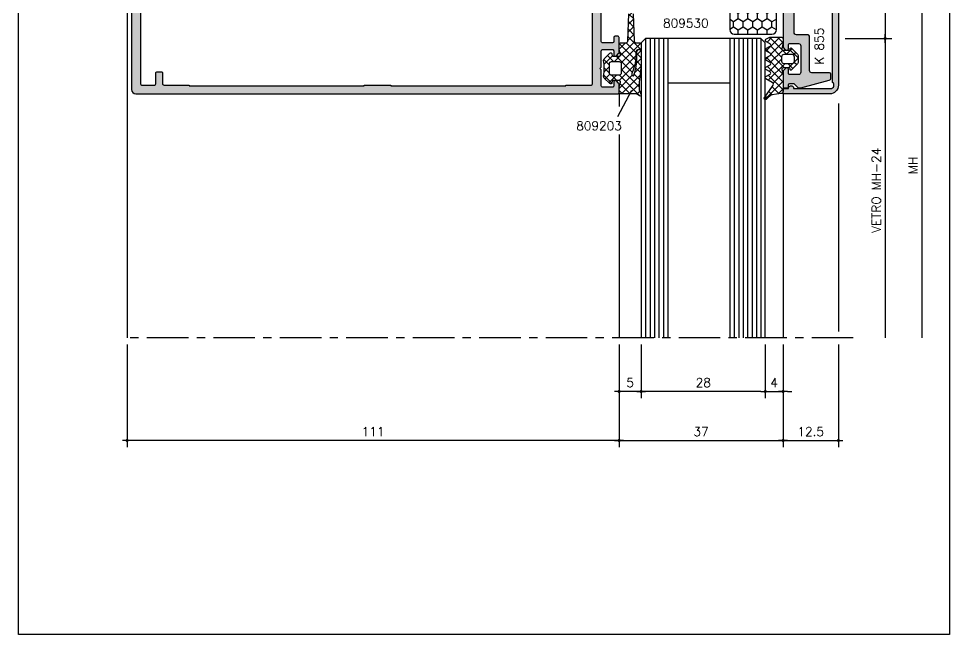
# Model space of a CAD drawing. Extents: x 0 to 4131, y -1600 to 527.
# Drawn here: x 230 to 440, y -1280 to -1141.2 of the extents above; entities that cross this region are included whole.
import ezdxf

# ---------------------------------------------------------------- set-up
doc = ezdxf.new("R2010")
doc.units = 0
doc.header["$LTSCALE"] = 7.5
doc.header["$MEASUREMENT"] = 0
doc.linetypes.add('CENTER', pattern=[2, 1.25, -0.25, 0.25, -0.25])
doc.layers.get('0').update_dxf_attribs({"linetype": 'CONTINUOUS'})
doc.layers.get('DEFPOINTS').update_dxf_attribs({"linetype": 'CONTINUOUS'})
for name, color, linetype in [('ASSI', 1, 'CENTER'), ('FILL', 8, 'CONTINUOUS'), ('FINE', 7, 'CONTINUOUS'), ('GOMMA', 3, 'CONTINUOUS'), ('GROSSA', 4, 'CONTINUOUS'), ('MARCHIO', 7, 'CONTINUOUS'), ('QUOTE', 254, 'CONTINUOUS'), ('TRATTEGGI', 140, 'CONTINUOUS'), ('VETRO', 6, 'CONTINUOUS')]:
    doc.layers.add(name, color=color, linetype=linetype)
doc.styles.get("Standard").update_dxf_attribs({"font": 'romans.shx'})
doc.dimstyles.new('FRECCIA_1-1', dxfattribs={"dimtxt": 2, "dimasz": 2.5, "dimexe": 1.5, "dimexo": 1.5, "dimgap": 1, "dimtad": 3, "dimdsep": 46, "dimtxsty": 'Standard', "dimcen": 0, "dimclrt": 2, "dimaunit": 1, "dimadec": 0, "dimazin": 0, "dimtfac": 0.7, "dimtmove": 0, "dimatfit": 3, "dimfxl": 1, "dimtolj": 2, "dimarcsym": 0})
doc.dimstyles.new('SCALA_1-1$0', dxfattribs={"dimtxt": 2, "dimasz": 1, "dimexe": 1.5, "dimexo": 1.5, "dimgap": 1, "dimtad": 3, "dimdsep": 46, "dimtxsty": 'Standard', "dimblk1": 'PUNTO', "dimblk2": 'PUNTO', "dimsah": 1, "dimcen": 0.09, "dimclrt": 2, "dimadec": 0, "dimazin": 0, "dimtfac": 0.7, "dimtmove": 0, "dimatfit": 3, "dimldrblk": 'PUNTO', "dimfxl": 1, "dimtolj": 2, "dimarcsym": 0})
pattern_1 = [(135, (229.9999996891377, -1280.000001474784), (-0.8838834764831844, -0.8838834764831843), []), (225, (229.9999996891377, -1280.000001474784), (0.8838834764831843, -0.8838834764831844), [])]

# ---------------------------------------------------------------- blocks, each defined once
blk = doc.blocks.new('PUNTO')
blk.add_line((-1, 0), (1, 0))
at = {"const_width": 0.35}
blk.add_lwpolyline([(-0.1750000000000114, 0, 1), (0.1750000000000114, 0, 1)], format="xyb", close=True, dxfattribs=at)
blk = doc.blocks.new('*D458')
at = {"layer": 'DEFPOINTS', "color": 0, "transparency": 16777216}
for p in [(254.4689999570254, -1213.137938959446), (365.4711243155194, -1213.137938959446), (254.4689999570254, -1236.290264655261)]:
    blk.add_point(p, dxfattribs=at)
at = {"layer": 'QUOTE', "color": 0, "lineweight": -2, "transparency": 16777216}
for p, q in [((254.4689999570254, -1214.637938959446), (254.4689999570254, -1237.790264655261)), ((365.4711243155194, -1214.637938959446), (365.4711243155194, -1237.790264655261)), ((364.4711243155194, -1236.290264655261), (255.4689999570254, -1236.290264655261))]:
    blk.add_line(p, q, dxfattribs=at)
at = {"layer": 'QUOTE', "color": 0, "lineweight": -2, "transparency": 16777216, "rotation": 180}
blk.add_blockref('PUNTO', (254.4689999570254, -1236.290264655261), dxfattribs=at)
at = {"layer": 'QUOTE', "color": 0, "lineweight": -2, "transparency": 16777216}
blk.add_blockref('PUNTO', (365.4711243155194, -1236.290264655261), dxfattribs=at)
at = {"layer": 'QUOTE', "color": 2, "transparency": 16777216, "insert": (309.9700621362724, -1234.290264655261), "char_height": 2, "attachment_point": 5}
blk.add_mtext('\\A2;111', dxfattribs=at)
blk = doc.blocks.new('k0855')
at = {"layer": 'GROSSA'}
blk.add_lwpolyline([(11.64999999999986, 0.8000000000004093, -0.4142135623730784), (11.14999999999986, 0.3000000000004093), (0.2999999999997272, 0.3000000000000682), (0, 0), (-0.3000000000001819, 0.3000000000000682), (-11.15000000000009, 0.2999999999997272, -0.4142135623731075), (-11.65000000000009, 0.7999999999997272), (-11.65000000000009, 3.300000000000637, 0.414213562373095), (-12.15000000000009, 3.800000000000637), (-19.75, 3.800000000000523, -0.414213562373095), (-20.25, 4.300000000000523), (-20.25, 8.300000000000523, 0.4142135623730795), (-20.55000000000018, 8.600000000000477), (-21.59774739507475, 8.600000000000477, 0.3394542588633896), (-21.88752514296152, 8.377645713531251), (-23.65000000000009, 1.800000000000523), (-23.65000000000009, 1.24487273393197), (-22.65000000000009, 0.2448727339319703), (-22.65000000000009, -0.6999999999995907, -0.4142135623731159), (-22.95000000000027, -0.9999999999995453), (-23.5, -0.9999999999995453, 0.414213562373109), (-23.65000000000009, -1.149999999999523), (-23.65000000000009, -2.049999999999272, 0.4142135623730534), (-23.5, -2.19999999999925), (-19.97426406871182, -2.199999999999363, 0.1989123673796788), (-19.76213203435577, -2.112132034355341), (-19.237867965644, -1.587867965643682, 0.1989123673796275), (-19.15000000000009, -1.37573593128775), (-19.15000000000009, -1.299999999999613, 0.4142135623731283), (-19.45000000000027, -0.9999999999995453), (-20.35000000000014, -0.9999999999995453, -0.414213562373095), (-20.65000000000009, -0.699999999999477), (-20.65000000000009, 1.300000000000637, -0.414213562373095), (-20.15000000000009, 1.800000000000637), (-14.15000000000009, 1.800000000000637, -0.414213562373095), (-13.65000000000009, 1.300000000000637), (-13.65000000000009, -0.699999999999477, -0.414213562373095), (-13.95000000000005, -0.9999999999995453), (-14.85000000000014, -0.9999999999995453, 0.414213562373095), (-15.15000000000009, -1.2999999999995), (-15.15000000000009, -1.475735931287431, 0.1989123673796724), (-15.06213203435618, -1.687867965643477), (-14.63786796564318, -2.112132034356478, 0.1989123673796574), (-14.42573593128691, -2.200000000000387), (14.42573593128782, -2.199999999999363, 0.1989123673796421), (14.63786796564386, -2.112132034355341), (15.06213203435573, -1.687867965643477, 0.1989123673796492), (15.14999999999964, -1.475735931287431), (15.14999999999964, -1.2999999999995, 0.4142135623731088), (14.84999999999991, -0.9999999999995453), (13.94999999999982, -0.9999999999995453, -0.414213562373095), (13.64999999999986, -0.699999999999477), (13.64999999999986, 1.300000000000637, -0.414213562373095), (14.14999999999986, 1.800000000000637), (20.13763493782221, 1.800000000000637, -0.414213562373095), (20.63763493782221, 1.300000000000637), (20.63763493782221, -0.699999999999477, -0.414213562373095), (20.33763493782226, -0.9999999999995453), (19.43763493782217, -0.9999999999995453, 0.4142135623731283), (19.13763493782221, -1.299999999999613), (19.13763493782221, -1.37573593128775, 0.198912367379612), (19.22550290346635, -1.587867965643682), (19.74976697217789, -2.112132034355341, 0.1989123673796789), (19.96189900653394, -2.199999999999363), (23.48763493782212, -2.19999999999925, 0.4142135623730674), (23.63763493782221, -2.049999999999272), (23.63763493782221, -1.149999999999523, 0.4142135623731507), (23.48763493782235, -0.9999999999995453), (22.93763493782217, -0.9999999999995453, -0.414213562373095), (22.63763493782221, -0.6999999999995907), (22.63763493782221, 0.2448727339319703), (23.63763493782221, 1.24487273393197), (23.63763493782221, 1.800000000000523), (21.91487984844571, 8.229409522551805, 0.3394542588633856), (21.43191693530116, 8.600000000000477), (20.53763493782208, 8.600000000000477, 0.4142135623730811), (20.23763493782235, 8.300000000000523), (20.23763493782212, 4.300000000000523, -0.414213562373095), (19.73763493782212, 3.800000000000523), (12.14999999999986, 3.800000000000637, 0.414213562373095), (11.64999999999986, 3.300000000000637)], format="xyb", close=True, dxfattribs=at)
blk = doc.blocks.new('*D459')
at = {"layer": 'DEFPOINTS', "color": 0, "transparency": 16777216}
for p in [(398.4711243155194, -1213.137414403749), (402.4689033581687, -1213.137938959446), (402.4689033581687, -1225.23776263964)]:
    blk.add_point(p, dxfattribs=at)
at = {"layer": 'QUOTE', "color": 0, "lineweight": -2, "transparency": 16777216}
for p, q in [((398.4711243155194, -1214.637414403749), (398.4711243155194, -1226.73776263964)), ((402.4689033581687, -1214.637938959446), (402.4689033581687, -1226.73776263964)), ((397.4711243155194, -1225.23776263964), (396.4711243155194, -1225.23776263964)), ((398.4711243155194, -1225.23776263964), (402.4689033581687, -1225.23776263964)), ((403.4689033581687, -1225.23776263964), (404.4689033581687, -1225.23776263964))]:
    blk.add_line(p, q, dxfattribs=at)
blk.add_blockref('PUNTO', (398.4711243155194, -1225.23776263964), dxfattribs=at)
at = {"layer": 'QUOTE', "color": 0, "lineweight": -2, "transparency": 16777216, "rotation": 180}
blk.add_blockref('PUNTO', (402.4689033581687, -1225.23776263964), dxfattribs=at)
at = {"layer": 'QUOTE', "color": 2, "transparency": 16777216, "insert": (400.470013836844, -1223.23776263964), "char_height": 2, "attachment_point": 5}
blk.add_mtext('\\A2;4', dxfattribs=at)
blk = doc.blocks.new('*D460')
at = {"layer": 'DEFPOINTS', "color": 0, "transparency": 16777216}
for p in [(402.4689112432513, -1213.137938959446), (414.9660103546141, -1213.137938959446), (414.9660103546141, -1236.290264655261)]:
    blk.add_point(p, dxfattribs=at)
at = {"layer": 'QUOTE', "color": 0, "lineweight": -2, "transparency": 16777216}
for p, q in [((402.4689112432513, -1214.637938959446), (402.4689112432513, -1237.790264655261)), ((414.9660103546141, -1214.637938959446), (414.9660103546141, -1237.790264655261)), ((403.4689112432513, -1236.290264655261), (413.9660103546141, -1236.290264655261))]:
    blk.add_line(p, q, dxfattribs=at)
at = {"layer": 'QUOTE', "color": 0, "lineweight": -2, "transparency": 16777216, "rotation": 180}
blk.add_blockref('PUNTO', (402.4689112432513, -1236.290264655261), dxfattribs=at)
at = {"layer": 'QUOTE', "color": 0, "lineweight": -2, "transparency": 16777216}
blk.add_blockref('PUNTO', (414.9660103546141, -1236.290264655261), dxfattribs=at)
at = {"layer": 'QUOTE', "color": 2, "transparency": 16777216, "insert": (408.7174607989327, -1234.290264655261), "char_height": 2, "attachment_point": 5}
blk.add_mtext('\\A2;12.5', dxfattribs=at)
blk = doc.blocks.new('*D461')
at = {"layer": 'DEFPOINTS', "color": 0, "transparency": 16777216}
for p in [(370.4711243155194, -1213.137414403749), (398.4711243155194, -1213.137414403749), (370.4711243155194, -1225.23776263964)]:
    blk.add_point(p, dxfattribs=at)
at = {"layer": 'QUOTE', "color": 0, "lineweight": -2, "transparency": 16777216}
for p, q in [((370.4711243155194, -1214.637414403749), (370.4711243155194, -1226.73776263964)), ((398.4711243155194, -1214.637414403749), (398.4711243155194, -1226.73776263964)), ((397.4711243155194, -1225.23776263964), (371.4711243155194, -1225.23776263964))]:
    blk.add_line(p, q, dxfattribs=at)
at = {"layer": 'QUOTE', "color": 0, "lineweight": -2, "transparency": 16777216, "rotation": 180}
blk.add_blockref('PUNTO', (370.4711243155194, -1225.23776263964), dxfattribs=at)
at = {"layer": 'QUOTE', "color": 0, "lineweight": -2, "transparency": 16777216}
blk.add_blockref('PUNTO', (398.4711243155194, -1225.23776263964), dxfattribs=at)
at = {"layer": 'QUOTE', "color": 2, "transparency": 16777216, "insert": (384.4711243155194, -1223.23776263964), "char_height": 2, "attachment_point": 5}
blk.add_mtext('\\A2;28', dxfattribs=at)
blk = doc.blocks.new('*D463')
at = {"layer": 'DEFPOINTS', "color": 0, "transparency": 16777216}
for p in [(425.4976481465986, -1132.941373091089), (418.307292957707, -1213.137938959447), (433.7749583483092, -1213.137938959447)]:
    blk.add_point(p, dxfattribs=at)
at = {"layer": 'QUOTE', "color": 0, "lineweight": -2, "transparency": 16777216}
for p, q in [((426.9976481465986, -1132.941373091089), (435.2749583483091, -1132.941373091089)), ((433.7749583483091, -1135.441373091089), (433.7749583483092, -1213.137938959447))]:
    blk.add_line(p, q, dxfattribs=at)
at = {"layer": 'QUOTE', "color": 0, "transparency": 16777216}
blk.add_solid([(433.3582916816424, -1135.441373091089), (434.1916250149758, -1135.441373091089), (433.7749583483091, -1132.941373091089)], dxfattribs=at)
at = {"layer": 'QUOTE', "color": 2, "transparency": 16777216, "insert": (431.7749583483087, -1174.289656025268), "char_height": 2, "attachment_point": 5, "rotation": 90}
blk.add_mtext('\\A2;MH', dxfattribs=at)
blk = doc.blocks.new('_None')
blk = doc.blocks.new('*D465')
at = {"layer": 'DEFPOINTS', "color": 0, "transparency": 16777216}
for p in [(419.203951033391, -1145.63741440375), (418.307292957707, -1213.137938959447), (425.4976481465987, -1213.137938959447)]:
    blk.add_point(p, dxfattribs=at)
at = {"layer": 'QUOTE', "color": 0, "lineweight": -2, "transparency": 16777216}
for p, q in [((420.703951033391, -1145.63741440375), (426.9976481465987, -1145.63741440375)), ((425.4976481465987, -1146.63741440375), (425.4976481465987, -1213.137938959447))]:
    blk.add_line(p, q, dxfattribs=at)
at = {"layer": 'QUOTE', "color": 0, "lineweight": -2, "transparency": 16777216, "rotation": 90}
blk.add_blockref('PUNTO', (425.4976481465987, -1145.63741440375), dxfattribs=at)
at = {"layer": 'QUOTE', "color": 2, "transparency": 16777216, "insert": (423.4976481465983, -1179.887676681598), "char_height": 2, "attachment_point": 5, "rotation": 90}
blk.add_mtext('\\A2;VETRO MH-24', dxfattribs=at)
blk = doc.blocks.new('*D466')
at = {"layer": 'DEFPOINTS', "color": 0, "transparency": 16777216}
for p in [(414.9660103546144, -1121.63741440375), (414.9660103546144, -1145.637414403749), (425.4976481465987, -1145.637414403749)]:
    blk.add_point(p, dxfattribs=at)
at = {"layer": 'QUOTE', "color": 0, "lineweight": -2, "transparency": 16777216}
for p, q in [((416.4660103546144, -1121.63741440375), (426.9976481465987, -1121.63741440375)), ((425.4976481465987, -1122.63741440375), (425.4976481465987, -1144.637414403749)), ((416.4660103546144, -1145.637414403749), (426.9976481465987, -1145.637414403749))]:
    blk.add_line(p, q, dxfattribs=at)
for p, rotation in [((425.4976481465987, -1121.63741440375), 90), ((425.4976481465987, -1145.637414403749), 270)]:
    blk.add_blockref('PUNTO', p, dxfattribs=dict(at, rotation=rotation))
at = {"layer": 'QUOTE', "color": 2, "transparency": 16777216, "insert": (423.4976481465984, -1133.637414403749), "char_height": 2, "attachment_point": 5, "rotation": 90}
blk.add_mtext('\\A2;24', dxfattribs=at)
blk = doc.blocks.new('*D467')
at = {"layer": 'DEFPOINTS', "color": 0, "transparency": 16777216}
for p in [(365.4711243155194, -1213.137938959446), (370.4711243155194, -1213.137938959446), (365.4711243155194, -1225.23776263964)]:
    blk.add_point(p, dxfattribs=at)
at = {"layer": 'QUOTE', "color": 0, "lineweight": -2, "transparency": 16777216}
for p, q in [((365.4711243155194, -1214.637938959446), (365.4711243155194, -1226.73776263964)), ((370.4711243155194, -1214.637938959446), (370.4711243155194, -1226.73776263964)), ((369.4711243155194, -1225.23776263964), (366.4711243155194, -1225.23776263964))]:
    blk.add_line(p, q, dxfattribs=at)
at = {"layer": 'QUOTE', "color": 0, "lineweight": -2, "transparency": 16777216, "rotation": 180}
blk.add_blockref('PUNTO', (365.4711243155194, -1225.23776263964), dxfattribs=at)
at = {"layer": 'QUOTE', "color": 0, "lineweight": -2, "transparency": 16777216}
blk.add_blockref('PUNTO', (370.4711243155194, -1225.23776263964), dxfattribs=at)
at = {"layer": 'QUOTE', "color": 2, "transparency": 16777216, "insert": (367.9711243155194, -1223.23776263964), "char_height": 2, "attachment_point": 5}
blk.add_mtext('\\A2;5', dxfattribs=at)
blk = doc.blocks.new('*D468')
at = {"layer": 'DEFPOINTS', "color": 0, "transparency": 16777216}
for p in [(365.4711243155194, -1213.137938959446), (402.4689033581687, -1214.637938959446), (402.4689033581687, -1236.290264655261)]:
    blk.add_point(p, dxfattribs=at)
at = {"layer": 'QUOTE', "color": 0, "lineweight": -2, "transparency": 16777216}
for p, q in [((365.4711243155194, -1214.637938959446), (365.4711243155194, -1237.790264655261)), ((402.4689033581687, -1216.137938959446), (402.4689033581687, -1237.790264655261)), ((366.4711243155194, -1236.290264655261), (401.4689033581687, -1236.290264655261))]:
    blk.add_line(p, q, dxfattribs=at)
at = {"layer": 'QUOTE', "color": 0, "lineweight": -2, "transparency": 16777216, "rotation": 180}
blk.add_blockref('PUNTO', (365.4711243155194, -1236.290264655261), dxfattribs=at)
at = {"layer": 'QUOTE', "color": 0, "lineweight": -2, "transparency": 16777216}
blk.add_blockref('PUNTO', (402.4689033581687, -1236.290264655261), dxfattribs=at)
at = {"layer": 'QUOTE', "color": 2, "transparency": 16777216, "insert": (383.9700138368441, -1234.290264655261), "char_height": 2, "attachment_point": 5}
blk.add_mtext('\\A2;37', dxfattribs=at)

msp = doc.modelspace()

# ---------------------------------------------------------------- hatches: boundary and pattern name
at = {"layer": 'FILL'}
h = msp.add_hatch(color=253, dxfattribs=at)
h.paths.add_polyline_path([(361.7711243155194, -1109.637414403749), (363.9711243155195, -1109.637414403749, -0.4142135623730952), (364.2711243155195, -1109.937414403749), (364.2711243155195, -1110.837414403749, 0.4517883523668842), (364.6089922811635, -1111.135014835835, 0.2320247787636968), (364.8589922811636, -1111.049546438105), (365.3832563498755, -1110.525282369393, 0.1989123673797145), (365.4711243155195, -1110.313150335037), (365.4711243155195, -1108.437414403749, 0.4142135623730812), (365.1711243155195, -1108.137414403749), (256.4711243155195, -1108.137414403749, 0.4142135623730951), (255.4711243155195, -1109.137414403749), (255.4711243155193, -1157.137414403749, 0.4142135623730951), (256.4711243155193, -1158.137414403749), (365.1711243155195, -1158.137414403749, 0.4142135623731505), (365.4711243155195, -1157.837414403749), (365.4711243155194, -1155.961678472461, 0.1989123673797021), (365.3832563498754, -1155.749546438105), (364.8589922811636, -1155.225282369393, 0.2320247787637147), (364.6089922811636, -1155.139813971662, 0.4517883523669615), (364.2711243155195, -1155.437414403749), (364.2711243155195, -1156.337414403749, -0.4142135623731229), (363.9711243155196, -1156.637414403749), (361.7711243155195, -1156.637414403749, -0.4142135623731782), (361.4711243155194, -1156.337414403749), (361.4711243155194, -1152.685840009987), (361.1711243155195, -1152.387414403749), (361.4711243155194, -1152.08898879751), (361.4711243155194, -1148.437414403749, -0.4142135623731364), (361.7711243155195, -1148.137414403749), (363.9711243155195, -1148.137414403749, -0.4142135623731784), (364.2711243155196, -1148.437414403749), (364.2711243155196, -1149.337414403749, 0.4517883523667062), (364.6089922811634, -1149.635014835835, 0.2320247787637037), (364.8589922811635, -1149.549546438105), (365.3832563498754, -1149.025282369393, 0.198912367379619), (365.4711243155194, -1148.813150335037), (365.4711243155194, -1145.437414403749, 0.41421356237322), (365.1711243155194, -1145.137414403749), (364.5711243155197, -1145.137414403749, 0.4142135623730949), (364.2711243155197, -1145.437414403749), (364.2711243155197, -1146.337414403749, -0.4142135623730812), (363.9711243155196, -1146.637414403749), (361.7711243155194, -1146.637414403749, -0.4142135623731505), (361.4711243155194, -1146.337414403749), (361.4711243155193, -1138.937414403749, -0.4142135623730419), (361.7711243155193, -1138.637414403749), (363.9711243155195, -1138.637414403749, 0.4142135623730673), (364.2711243155196, -1138.337414403749, -0.4142135623730951), (364.5711243155196, -1138.037414403749), (367.3677486425455, -1138.037414403749, -0.4142135623730951), (367.6677486425456, -1138.337414403749, 0.4142135623731367), (367.9677486425456, -1138.637414403749), (370.7677486425456, -1138.637414403749, 0.4142135623731227), (371.0677486425456, -1138.337414403749, -0.4142135623730951), (371.3677486425455, -1138.037414403749), (374.1677486425455, -1138.037414403749, -0.4142135623730951), (374.4677486425455, -1138.337414403749, 0.4142135623730949), (374.7677486425455, -1138.637414403749), (379.1711243155195, -1138.637414403749, 0.414213562372984), (379.4711243155194, -1138.337414403749), (379.4711243155194, -1137.161678472461, 0.1989123673795689), (379.3832563498755, -1136.949546438105), (378.8589922811635, -1136.425282369393, 0.2320247787636095), (378.6089922811636, -1136.339813971662, 0.4517883523670538), (378.2711243155195, -1136.637414403749), (378.2711243155195, -1137.137414403749, -0.4142135623730119), (377.9711243155195, -1137.437414403749), (376.9722350154126, -1137.437414403749, -0.2679491924310441), (376.7124273942773, -1137.287414403749), (375.557726855898, -1135.287414403749, 0.2679491924309973), (375.2979192347627, -1135.137414403749), (363.4711243155195, -1135.137414403749, -1), (363.4711243155195, -1131.137414403749), (375.2979192347626, -1131.137414403749, 0.2679491924310169), (375.5577268558979, -1130.987414403749), (376.7124273942774, -1128.987414403749, -0.2679491924309973), (376.9722350154126, -1128.837414403749), (377.9711243155194, -1128.837414403749, -0.4142135623731506), (378.2711243155195, -1129.137414403749), (378.2711243155195, -1129.637414403749, 0.4517883523669043), (378.6089922811636, -1129.935014835835, 0.2320247787638649), (378.8589922811636, -1129.849546438105), (379.3832563498754, -1129.325282369393, 0.1989123673796784), (379.4711243155194, -1129.113150335037), (379.4711243155195, -1127.937414403749, 0.4142135623730258), (379.1711243155196, -1127.637414403749), (374.7677486425455, -1127.637414403749, 0.4142135623731227), (374.4677486425455, -1127.937414403749, -0.4142135623730256), (374.1677486425455, -1128.237414403749), (371.3677486425455, -1128.237414403749, -0.4142135623730951), (371.0677486425456, -1127.937414403749, 0.4142135623731781), (370.7677486425455, -1127.637414403749), (367.9677486425455, -1127.637414403749, 0.4142135623730951), (367.6677486425455, -1127.937414403749, -0.4142135623730812), (367.3677486425455, -1128.237414403749), (364.5711243155196, -1128.237414403749, -0.4142135623730947), (364.2711243155196, -1127.937414403749, 0.4142135623730533), (363.9711243155197, -1127.637414403749), (361.7711243155195, -1127.637414403749, -0.414213562373164), (361.4711243155194, -1127.337414403749), (361.4711243155194, -1119.937414403749, -0.4142135623731505), (361.7711243155195, -1119.637414403748), (363.9711243155195, -1119.637414403749, -0.4142135623730673), (364.2711243155194, -1119.937414403748), (364.2711243155195, -1120.837414403749, 0.4142135623730397), (364.5711243155194, -1121.137414403749), (365.1711243155195, -1121.137414403749, 0.4142135623730951), (365.4711243155195, -1120.837414403749), (365.4711243155195, -1117.461678472461, 0.198912367379655), (365.3832563498755, -1117.249546438105), (364.8589922811636, -1116.725282369393, 0.2320247787636621), (364.6089922811637, -1116.639813971663, 0.4517883523669932), (364.2711243155196, -1116.937414403749), (364.2711243155196, -1117.837414403749, -0.414213562373095), (363.9711243155195, -1118.137414403749), (361.7711243155195, -1118.137414403749, -0.4142135623731226), (361.4711243155194, -1117.837414403749), (361.4711243155194, -1114.185840009987), (361.1711243155195, -1113.887414403749), (361.4711243155194, -1113.58898879751), (361.4711243155194, -1109.937414403749, -0.4142135623730673)])
h.paths.add_polyline_path([(359.4711243155194, -1110.437414403749), (359.4711243155193, -1155.837414403749, -0.414213562373095), (359.1711243155194, -1156.137414403749), (353.4711243155194, -1156.137414403749), (353.4711243155193, -1156.337414403749), (313.9711243155193, -1156.337414403749), (313.9711243155194, -1156.137414403749), (307.9711243155193, -1156.137414403749), (307.9711243155194, -1156.337414403749), (268.4711243155194, -1156.337414403749), (268.4711243155193, -1156.137414403749), (262.7711243155194, -1156.137414403749, -0.4142135623730951), (262.4711243155193, -1155.837414403749), (262.4711243155193, -1153.437414403749, 0.4142135623731504), (262.1711243155193, -1153.137414403749), (261.2711243155193, -1153.137414403749, 0.4142135623731504), (260.9711243155192, -1153.437414403749), (260.9711243155192, -1155.837414403749, -0.4142135623730396), (260.6711243155193, -1156.137414403749), (257.7711243155193, -1156.137414403749, -0.4142135623730813), (257.4711243155193, -1155.837414403749), (257.4711243155194, -1110.437414403749, -0.4142135623731364), (257.7711243155194, -1110.137414403749), (260.6711243155194, -1110.137414403749, -0.414213562373081), (260.9711243155194, -1110.437414403749), (260.9711243155194, -1112.837414403749, 0.4142135623731505), (261.2711243155194, -1113.137414403749), (262.1711243155194, -1113.137414403749, 0.4142135623731505), (262.4711243155193, -1112.837414403749), (262.4711243155193, -1110.437414403749, -0.4142135623730951), (262.7711243155194, -1110.137414403749), (268.4711243155193, -1110.137414403749), (268.4711243155194, -1109.937414403749), (307.9711243155194, -1109.937414403749), (307.9711243155193, -1110.137414403749), (313.9711243155193, -1110.137414403749), (313.9711243155194, -1109.937414403749), (353.4711243155193, -1109.937414403749), (353.4711243155194, -1110.137414403749), (359.1711243155194, -1110.137414403749, -0.4142135623730951)], flags=16)
h = msp.add_hatch(color=253, dxfattribs=at)
edge = h.paths.add_edge_path()
edge.add_line((404.8473285342931, -1156.949009782525), (413.2160103546141, -1156.937321918288))
edge.add_arc((413.2160103546113, -1156.18732191829), 0.74999999999838, 270.0000000002171, 413.1301023539071)
edge.add_line((413.6660103546129, -1155.587321918293), (413.6660103546182, -1110.687321918288))
edge.add_arc((413.2160103546141, -1110.087321918291), 0.7499999999997499, 306.8698976462427, 450)
edge.add_line((413.2160103546141, -1109.337321918291), (404.8473223151825, -1109.332206146133))
edge.add_arc((404.2677295068503, -1109.395831787718), 0.583074648512037, -182.0693384539992, 6.264642903004585, ccw=False)
edge.add_line((403.6850351044187, -1109.37477759307), (402.4689033581683, -1109.330835735389))
edge.add_line((402.4689033581683, -1109.330835735389), (402.4689033581683, -1108.131628305899))
edge.add_line((402.4689033581683, -1108.131628305899), (412.9655486513012, -1108.129087403533))
edge.add_arc((412.9660103546142, -1110.129087350241), 1.999999999999935, -7.958078640513122e-13, 90.01322682572749, ccw=False)
edge.add_line((414.9660103546141, -1110.129087350241), (414.9660103546141, -1156.145741457256))
edge.add_arc((412.9660103546141, -1156.145741457256), 2.000000000000057, -89.9708159141536, 7.958078640513122e-13, ccw=False)
edge.add_line((412.9670290713444, -1158.14574119781), (402.4689112432513, -1158.151348275438))
edge.add_line((402.4689112432513, -1158.151348275438), (402.4689112432513, -1156.952140722337))
edge.add_line((402.4689112432513, -1156.952140722337), (403.6850101301344, -1156.907298683841))
edge.add_arc((404.2676887884087, -1156.885813178751), 0.583074648512006, -6.222231991426725, 182.1117493655718, ccw=False)
h = msp.add_hatch(color=253, dxfattribs=at)
edge = h.paths.add_edge_path()
edge.add_arc((405.4689033581685, -1144.287414403748), 0.5000000000000284, 180.0000000000032, 270, ccw=False)
edge.add_line((404.9689033581685, -1144.287414403748), (404.9689033581682, -1133.437414403748))
edge.add_line((404.9689033581682, -1133.437414403748), (404.6689033581681, -1133.137414403748))
edge.add_line((404.6689033581681, -1133.137414403748), (404.9689033581682, -1132.837414403748))
edge.add_line((404.9689033581682, -1132.837414403748), (404.9689033581678, -1121.987414403748))
edge.add_arc((405.4689033581678, -1121.987414403748), 0.5, 90, 180.0000000000032, ccw=False)
edge.add_line((405.4689033581678, -1121.487414403748), (407.9689033581687, -1121.487414403748))
edge.add_arc((407.9689033581687, -1120.987414403748), 0.5, 270, 360)
edge.add_line((408.4689033581687, -1120.987414403748), (408.4689033581686, -1113.387414403748))
edge.add_arc((408.9689033581686, -1113.387414403748), 0.5, 90, 180, ccw=False)
edge.add_line((408.9689033581686, -1112.887414403748), (412.9689033581686, -1112.887414403748))
edge.add_arc((412.9689033581685, -1112.587414403748), 0.3000000000000966, 270.0000000000217, 360.0000000000163)
edge.add_line((413.2689033581686, -1112.587414403748), (413.2689033581686, -1111.539667008674))
edge.add_arc((412.9689033581686, -1111.539667008673), 0.3000000000000114, 359.9999999999946, 434.9999999999959)
edge.add_line((413.0465490716994, -1111.249889260787), (406.4689033581686, -1109.487414403748))
edge.add_line((406.4689033581686, -1109.487414403748), (405.9137760921001, -1109.487414403748))
edge.add_line((405.9137760921001, -1109.487414403748), (404.9137760921001, -1110.487414403748))
edge.add_line((404.9137760921001, -1110.487414403748), (403.9689033581685, -1110.487414403748))
edge.add_arc((403.9689033581686, -1110.187414403748), 0.3000000000000398, 179.9999999999729, 269.9999999999783, ccw=False)
edge.add_line((403.6689033581686, -1110.187414403748), (403.6689033581686, -1109.637414403748))
edge.add_arc((403.5189033581685, -1109.637414403748), 0.1500000000000341, 359.9999999999783, 449.9999999999783)
edge.add_line((403.5189033581686, -1109.487414403748), (402.6189033581688, -1109.487414403748))
edge.add_arc((402.6189033581689, -1109.637414403748), 0.1500000000000625, 90.0000000000217, 180.0000000000109)
edge.add_line((402.4689033581689, -1109.637414403748), (402.4689033581687, -1113.163150335037))
edge.add_arc((402.7689033581688, -1113.163150335037), 0.3000000000000682, 179.9999999999837, 224.9999999999885)
edge.add_line((402.5567713238128, -1113.375282369393), (403.0810353925244, -1113.899546438104))
edge.add_arc((403.2931674268802, -1113.687414403748), 0.2999999999999341, 225.0000000000269, 270.0000000000217)
edge.add_line((403.2931674268804, -1113.987414403748), (403.3689033581685, -1113.987414403748))
edge.add_arc((403.3689033581685, -1113.687414403748), 0.3000000000000966, 270.0000000000054, 360.0000000000163)
edge.add_line((403.6689033581686, -1113.687414403748), (403.6689033581686, -1112.787414403748))
edge.add_arc((403.9689033581686, -1112.787414403748), 0.3000000000000114, 89.99999999998909, 179.9999999999891, ccw=False)
edge.add_line((403.9689033581686, -1112.487414403748), (405.9689033581687, -1112.487414403748))
edge.add_arc((405.9689033581687, -1112.987414403748), 0.5, 0, 90, ccw=False)
edge.add_line((406.4689033581687, -1112.987414403748), (406.4689033581687, -1118.987414403748))
edge.add_arc((405.9689033581687, -1118.987414403748), 0.5, -90, 0, ccw=False)
edge.add_line((405.9689033581687, -1119.487414403748), (403.9689033581686, -1119.487414403748))
edge.add_arc((403.9689033581686, -1119.187414403748), 0.3000000000000114, 180.0000000000109, 270.00000000001086, ccw=False)
edge.add_line((403.6689033581686, -1119.187414403748), (403.6689033581686, -1118.287414403748))
edge.add_arc((403.3689033581686, -1118.287414403748), 0.2999999999999545, 0, 90)
edge.add_line((403.3689033581686, -1117.987414403748), (403.1931674268807, -1117.987414403748))
edge.add_arc((403.1931674268804, -1118.287414403748), 0.3000000000000114, 89.999999999962, 134.9999999999654)
edge.add_line((402.9810353925246, -1118.075282369392), (402.5567713238116, -1118.499546438105))
edge.add_arc((402.768903358168, -1118.711678472461), 0.300000000000316, 135.0000000000614, 180.0000000000597)
edge.add_line((402.4689033581677, -1118.711678472461), (402.4689033581687, -1147.563150335036))
edge.add_arc((402.7689033581689, -1147.563150335036), 0.3000000000001251, 179.9999999999946, 224.9999999999885)
edge.add_line((402.5567713238128, -1147.775282369392), (402.9810353925246, -1148.199546438104))
edge.add_arc((403.1931674268804, -1147.987414403748), 0.3000000000000346, 225.0000000000384, 270.000000000038)
edge.add_line((403.1931674268807, -1148.287414403748), (403.3689033581686, -1148.287414403748))
edge.add_arc((403.3689033581687, -1147.987414403748), 0.2999999999998408, 269.9999999999783, 359.9999999999783)
edge.add_line((403.6689033581686, -1147.987414403748), (403.6689033581686, -1147.087414403748))
edge.add_arc((403.9689033581686, -1147.087414403748), 0.3000000000000114, 89.99999999998909, 179.9999999999891, ccw=False)
edge.add_line((403.9689033581686, -1146.787414403748), (405.9689033581687, -1146.787414403748))
edge.add_arc((405.9689033581687, -1147.287414403748), 0.5, 0, 90, ccw=False)
edge.add_line((406.4689033581687, -1147.287414403748), (406.4689033581687, -1153.275049341571))
edge.add_arc((405.9689033581687, -1153.275049341571), 0.5, -90, 0, ccw=False)
edge.add_line((405.9689033581687, -1153.775049341571), (403.9689033581686, -1153.775049341571))
edge.add_arc((403.9689033581686, -1153.47504934157), 0.3000000000000114, 180.0000000000109, 270.00000000001086, ccw=False)
edge.add_line((403.6689033581686, -1153.475049341571), (403.6689033581686, -1152.575049341571))
edge.add_arc((403.3689033581686, -1152.575049341571), 0.2999999999999829, 8.142219984547067e-12, 90.00000000001629)
edge.add_line((403.3689033581685, -1152.275049341571), (403.2931674268804, -1152.275049341571))
edge.add_arc((403.2931674268805, -1152.575049341571), 0.3000000000000682, 90.00000000003257, 135.000000000023)
edge.add_line((403.0810353925244, -1152.362917307215), (402.5567713238128, -1152.887181375926))
edge.add_arc((402.7689033581688, -1153.099313410282), 0.3000000000000647, 135.0000000000096, 180.0000000000136)
edge.add_line((402.4689033581687, -1153.099313410282), (402.4689033581689, -1156.625049341571))
edge.add_arc((402.6189033581689, -1156.625049341571), 0.1500000000000341, 179.9999999999783, 269.9999999999783)
edge.add_line((402.6189033581688, -1156.775049341571), (403.5189033581686, -1156.775049341571))
edge.add_arc((403.5189033581687, -1156.625049341571), 0.1499999999999062, 269.9999999999674, 359.9999999999837)
edge.add_line((403.6689033581686, -1156.625049341571), (403.6689033581686, -1156.075049341571))
edge.add_arc((403.9689033581685, -1156.075049341571), 0.2999999999999545, 90, 180, ccw=False)
edge.add_line((403.9689033581685, -1155.775049341571), (404.9137760921001, -1155.775049341571))
edge.add_line((404.9137760921001, -1155.775049341571), (405.9137760921001, -1156.775049341571))
edge.add_line((405.9137760921001, -1156.775049341571), (406.4689033581686, -1156.775049341571))
edge.add_line((406.4689033581686, -1156.775049341571), (412.8983128807199, -1155.052294252194))
edge.add_arc((412.7689033581686, -1154.56933133905), 0.4999999999999677, 285.0000000000056, 360.0000000000065)
edge.add_line((413.2689033581686, -1154.56933133905), (413.2689033581686, -1153.67504934157))
edge.add_arc((412.9689033581687, -1153.67504934157), 0.2999999999998408, 2.171258662546913e-11, 90.0000000000217)
edge.add_line((412.9689033581686, -1153.375049341571), (408.9689033581686, -1153.375049341571))
edge.add_arc((408.9689033581686, -1152.875049341571), 0.5, 180, 270, ccw=False)
edge.add_line((408.4689033581686, -1152.875049341571), (408.4689033581687, -1145.287414403748))
edge.add_arc((407.9689033581687, -1145.287414403748), 0.5, 0, 90)
edge.add_line((407.9689033581687, -1144.787414403748), (405.4689033581685, -1144.787414403748))
h = msp.add_hatch(dxfattribs=at)
h.set_pattern_fill('HONEY', color=137, scale=10, angle=90, style=0)
h.set_pattern_definition([(90, (229.9999996891377, -1280.000001474784), (-1.08253175, 1.875), [1.25, -2.5]), (210, (229.9999996891377, -1280.000001474784), (-1.082531757095823, -1.874999995903225), [1.25, -2.5]), (150, (229.9999996891377, -1280.000001474784), (-2.165063507095823, 4.096775551476646e-09), [-2.5, 1.25])])
h.paths.add_polyline_path([(400.9689033581688, -1123.653510260734, 0.4142135623730951), (399.9689033581688, -1122.653510260734), (391.4689033581688, -1122.653510260734, 0.4142135623730951), (390.4689033581688, -1123.653510260734), (390.4689033581688, -1143.653510260734, 0.4142135623730951), (391.4689033581688, -1144.653510260734), (399.9689033581688, -1144.653510260734, 0.4142135623730951), (400.9689033581688, -1143.653510260734)])
h = msp.add_hatch(dxfattribs=at)
h.set_pattern_fill('ANSI37', color=137, scale=10, angle=90, style=0)
h.set_pattern_definition(pattern_1)
h.paths.add_polyline_path([(365.7609020634061, -1149.259768690218, -0.4931454260313065), (365.4711243155195, -1149.637414403749), (363.9102702344219, -1149.637414403748), (363.8685110133484, -1149.160104322756, 0.6370702608069253), (363.3575205695649, -1148.974119011225), (362.1270063833213, -1150.204633197469, 0.2448502030394062), (361.9882057044671, -1150.645292674523, -0.08777722502794649), (361.9882057044671, -1154.129536132975, 0.2448502030393401), (362.1270063833211, -1154.570195610029), (363.3575205695648, -1155.800709796273, 0.637070260807445), (363.8685110133483, -1155.614724484741), (363.9102702344219, -1155.137414403749), (365.4711243155194, -1155.137414403749, -0.4931454260313073), (365.7609020634061, -1155.51506011728), (365.4813465676326, -1156.558375431042, 0.06554346281524528), (365.4711243155193, -1156.636021144573), (365.4711243155193, -1157.837414403749, 0.4142135623730951), (365.7711243155193, -1158.137414403749), (369.333586744731, -1158.137414403749), (370.1727405613157, -1158.611542623486, 0.7195149494985378), (370.454570352582, -1158.357742881321), (369.9711243155192, -1157.244594080722), (369.9711243155194, -1155.629898762983, 0.03458326819184199), (370.4711243155194, -1150.14126259422), (370.4711243155194, -1148.580824037999, 0.9233661372520913), (369.4763685137083, -1148.645096530975, -0.09779404551914284), (368.8280156578178, -1153.911715213333, -0.5226703353463207), (368.5136355422069, -1154.006706458196, -0.3865361286483759), (368.4042915643524, -1153.343072489916, 0.1265163381791478), (369.2762905743783, -1148.815981702291, -0.453221551783113), (369.8711243155193, -1148.137414403749), (370.1711243155194, -1148.137414403749, 0.4142135623730916), (370.4711243155194, -1147.837414403749), (370.4711243155194, -1146.937414403749, 0.4142135623730671), (370.1711243155194, -1146.637414403749), (369.355993931777, -1146.637414403749, -0.4052432957209562), (368.8562298926088, -1146.152773607967), (368.6708883546877, -1140.122055199531, 0.9697392325154709), (367.6713602763512, -1140.122055199531), (367.4860187384299, -1146.152773607967, -0.4052432957209553), (366.9862546992617, -1146.637414403749), (365.7711243155193, -1146.637414403749, 0.4142135623730882), (365.4711243155195, -1146.937414403749), (365.4711243155194, -1148.178303412202)])
h.paths.add_polyline_path([(365.9711243155194, -1151.337414403749), (365.9711243155194, -1153.437414403749, -0.4142135623730276), (365.4711243155195, -1153.937414403749), (363.7935206036829, -1153.937414403749, -0.4410091218321947), (363.2955718191873, -1153.392170531021, 0.04533686841581528), (363.2955718191874, -1151.382658276478, -0.4410091218320933), (363.7935206036829, -1150.837414403749), (365.4711243155194, -1150.837414403749, -0.4142135623730981)], flags=16)
h = msp.add_hatch(dxfattribs=at)
h.set_pattern_fill('ANSI37', color=137, scale=10, angle=90, style=0)
h.set_pattern_definition(pattern_1)
edge = h.paths.add_edge_path()
edge.add_line((402.4689033581693, -1145.68123187266), (402.4689033581693, -1146.732625131837))
edge.add_arc((401.6689810589377, -1146.732797122702), 0.7999223177213856, -9.169612597017021, 0.012319134705705892, ccw=False)
edge.add_line((402.458681106056, -1146.860270845367), (402.1791256102824, -1147.903586159129))
edge.add_arc((402.4689033581691, -1147.98123187266), 0.299999999999982, 165.0000000000103, 270)
edge.add_line((402.4689033581691, -1148.28123187266), (403.8464912044632, -1148.281231872659))
edge.add_arc((403.8464912044632, -1148.081231872659), 0.2000000000000455, 270.0000000000163, 354.9999999999884)
edge.add_line((404.0457301440816, -1148.098663021209), (404.0575290662148, -1147.96380072411))
edge.add_arc((404.2567680058332, -1147.981231872659), 0.1999999999999971, 45.000000000005684, 174.9999999999789, ccw=False)
edge.add_line((404.3981893620705, -1147.839810516422), (405.7224567487625, -1149.164077903114))
edge.add_arc((405.3689033581693, -1149.517631293707), 0.4999999999999236, 3.183231456205249e-12, 45.000000000004604, ccw=False)
edge.add_line((405.8689033581692, -1149.517631293707), (405.8689033581691, -1151.044832451613))
edge.add_arc((405.3689033581691, -1151.044832451613), 0.5000000000000853, -44.999999999995396, 3.183231456205249e-12, ccw=False)
edge.add_line((405.7224567487624, -1151.398385842206), (404.3981893620705, -1152.722653228898))
edge.add_arc((404.2567680058332, -1152.581231872661), 0.1999999999999795, 185.0000000000171, 314.9999999999971, ccw=False)
edge.add_line((404.0575290662148, -1152.59866302121), (404.0457301440816, -1152.463800724111))
edge.add_arc((403.8464912044632, -1152.481231872661), 0.2000000000000513, 5.000000000011585, 89.99999999998371)
edge.add_line((403.8464912044632, -1152.281231872661), (402.4689033581692, -1152.28123187266))
edge.add_arc((402.4689033581693, -1152.58123187266), 0.3000000000000824, 90.00000000001086, 195.0000000000105)
edge.add_line((402.1791256102825, -1152.658877586191), (402.4689033581692, -1153.740342864207))
edge.add_line((402.4689033581692, -1153.740342864207), (402.4689033581691, -1157.58123187266))
edge.add_arc((401.9689033581691, -1157.58123187266), 0.5, -90, 0, ccw=False)
edge.add_line((401.9689033581691, -1158.08123187266), (399.9883067972967, -1158.317533674042))
edge.add_arc((401.4306914206292, -1161.105866634759), 3.139311087076979, 117.3522010218902, 134.6152534579442)
edge.add_line((399.2258195538947, -1158.871182282836), (398.6680653955922, -1159.406676906634))
edge.add_arc((398.54127991707, -1159.134784570523), 0.3000000000000118, 129.9999999999959, 294.99999999999864, ccw=False)
edge.add_line((398.3484436341641, -1158.904971237587), (400.1079472952636, -1156.378928981458))
edge.add_arc((399.7882892567154, -1155.994456955959), 0.5000000000000204, 309.7408399769757, 420.0000001216918)
edge.add_line((400.0382892557957, -1155.561444253536), (398.6189033558104, -1154.741961426115))
edge.add_arc((398.7689033547348, -1154.482153804358), 0.2999999999999488, 120.00000012817239, 240.00000023720742, ccw=False)
edge.add_line((398.6189033541536, -1154.222346183559), (399.5379559175742, -1153.691730940411))
edge.add_arc((399.3879559171436, -1153.431923319524), 0.2999999999999985, 300.0000000949411, 420.0000002372068)
edge.add_line((399.537955916068, -1153.172115697768), (398.6189033570696, -1152.641500464408))
edge.add_arc((398.7689033556253, -1152.381692842438), 0.3000000000000272, 120.00000009493701, 240.0000003185168, ccw=False)
edge.add_line((398.6189033551948, -1152.121885221552), (399.5379559170525, -1151.591269973369))
edge.add_arc((399.3879559170525, -1151.331462352233), 0.3000000000000078, 300.0000000000003, 419.9999999999997)
edge.add_line((399.5379559170525, -1151.071654731098), (398.6189033566785, -1150.541039494648))
edge.add_arc((398.7689033556252, -1150.281231872904), 0.3000000000000176, 120.00000009493499, 240.0000002322885, ccw=False)
edge.add_line((398.6189033551947, -1150.021424252018), (399.5379559170524, -1149.490809004286))
edge.add_arc((399.3879559170525, -1149.23100138315), 0.2999999999999443, 300.0000000000011, 419.9999999999989)
edge.add_line((399.5379559170524, -1148.971193762015), (398.6189033566785, -1148.440578525565))
edge.add_arc((398.7689033556251, -1148.180770903822), 0.3000000000000034, 120.00000009493971, 240.0000002322932, ccw=False)
edge.add_line((398.6189033551946, -1147.920963282935), (399.5379559170524, -1147.390348035203))
edge.add_arc((399.3879559170524, -1147.130540414068), 0.3000000000000078, 300.0000000000003, 419.9999999999997)
edge.add_line((399.5379559170524, -1146.870732792932), (398.6189033566784, -1146.340117551937))
edge.add_arc((398.7689033556251, -1146.080309930194), 0.2999999999999399, 120.00000009494039, 240.0000002322924, ccw=False)
edge.add_line((398.6189033551946, -1145.820502309307), (399.3101268292892, -1145.421424251773))
edge.add_arc((399.4601268297198, -1145.68123187266), 0.3000000000000146, 90.00000000001091, 120.00000009495179, ccw=False)
edge.add_line((399.4601268297197, -1145.38123187266), (402.1689033581693, -1145.38123187266))
edge.add_arc((402.1689033581694, -1145.68123187266), 0.2999999999999261, -5.5138116294983774e-12, 90.0000000000054, ccw=False)
edge = h.paths.add_edge_path(flags=16)
edge.add_line((404.5374266914936, -1149.28123187266), (402.6358229796571, -1149.28123187266))
edge.add_arc((402.6358229796572, -1149.78123187266), 0.5, 90.00000000001303, 180)
edge.add_line((402.1358229796572, -1149.78123187266), (402.1358229796571, -1150.78123187266))
edge.add_arc((402.6358229796571, -1150.78123187266), 0.5, 180, 270)
edge.add_line((402.6358229796571, -1151.28123187266), (404.5374266914937, -1151.28123187266))
edge.add_arc((404.5374266914936, -1150.78123187266), 0.5, 270.0000000000065, 365.1916673416022)
edge.add_line((405.0353754759891, -1150.735987999931), (405.0353754759893, -1149.826475745388))
edge.add_arc((404.5374266914938, -1149.78123187266), 0.5000000000000019, 354.8083326583981, 450.0000000000163)

# ---------------------------------------------------------------- linework, layer by layer
at = {"layer": 'ASSI'}
msp.add_line((418.3072929577068, -1213.137938959446), (253.8331222647735, -1213.137938959446), dxfattribs=at)
at = {"layer": 'FINE'}
for p, q in [((254.4689999570255, -1053.137938959446), (254.4689999570255, -1213.137938959446)), ((365.4711243155194, -1158.137414403749), (365.4711243155194, -1161.010055321033)), ((402.4689033581687, -1158.150814176516), (402.4689033581687, -1213.137938959446)), ((365.4711243155194, -1167.317767812695), (365.4711243155194, -1213.137938959446))]:
    msp.add_line(p, q, dxfattribs=at)
at = {"layer": 'GOMMA', "color": 7}
msp.add_lwpolyline([(400.9689033581688, -1143.653510260734), (400.9689033581688, -1123.653510260734, 0.414213562373095), (399.9689033581688, -1122.653510260734), (391.4689033581688, -1122.653510260734, 0.414213562373095), (390.4689033581688, -1123.653510260734), (390.4689033581688, -1143.653510260734, 0.414213562373095), (391.4689033581688, -1144.653510260734), (399.9689033581688, -1144.653510260734, 0.414213562373095)], format="xyb", close=True, dxfattribs=at)
at = {"layer": 'GOMMA'}
msp.add_lwpolyline([(368.6708883546877, -1140.122055199531), (368.8562298926088, -1146.152773607967, 0.4052432957209562), (369.355993931777, -1146.637414403749), (370.1711243155194, -1146.637414403749, -0.4142135623730672), (370.4711243155194, -1146.937414403749), (370.4711243155194, -1147.837414403749, -0.4142135623730916), (370.1711243155194, -1148.137414403749), (369.8711243155193, -1148.137414403749, 0.414213562373095), (369.2711243155193, -1148.737414403749, -0.1286776343090358), (368.4042915643524, -1153.343072489916, 0.3865361286483825), (368.5136355422069, -1154.006706458196, 0.522670335346423), (368.8280156578178, -1153.911715213333, 0.0977940455191428), (369.4763685137083, -1148.645096530975, -1.011468768470314), (370.475951707499, -1148.671618411298, -0.04380891343036498), (369.9711243155194, -1155.629898762983), (369.9711243155192, -1157.244594080722), (370.454570352582, -1158.357742881321, -0.7195149494985378), (370.1727405613157, -1158.611542623486), (369.333586744731, -1158.137414403749), (365.7711243155193, -1158.137414403749, -0.414213562373095), (365.4711243155193, -1157.837414403749), (365.4711243155193, -1156.636021144573, -0.06554346281524528), (365.4813465676326, -1156.558375431042), (365.7609020634061, -1155.51506011728, 0.4931454260313073), (365.4711243155194, -1155.137414403749), (364.0935364692253, -1155.137414403749, 0.3888787318529617), (363.894297529607, -1155.319983255199), (363.8685110133483, -1155.614724484741, -0.6370702608074451), (363.3575205695648, -1155.800709796273), (362.1270063833211, -1154.570195610029, -0.2448502030393978), (361.9882057044671, -1154.129536132975, 0.08777722502794418), (361.9882057044671, -1150.645292674523, -0.2448502030393947), (362.1270063833213, -1150.204633197469), (363.3575205695649, -1148.974119011225, -0.6370702608069253), (363.8685110133484, -1149.160104322756), (363.8942975296071, -1149.454845552298, 0.3888787318529617), (364.0935364692253, -1149.637414403748), (365.4711243155195, -1149.637414403749, 0.4931454260313065), (365.7609020634061, -1149.259768690218), (365.4711243155194, -1148.178303412202), (365.4711243155195, -1146.937414403749, -0.4142135623730882), (365.7711243155193, -1146.637414403749), (366.9862546992617, -1146.637414403749, 0.4052432957209554), (367.4860187384299, -1146.152773607967), (367.6713602763512, -1140.122055199531, -0.9697392325154702)], format="xyb", dxfattribs=at)
for points in [[(402.4689033581693, -1145.68123187266), (402.4689033581693, -1146.732625131837, -0.04008518434644911), (402.458681106056, -1146.860270845367), (402.1791256102824, -1147.903586159129, 0.4931454260312356), (402.4689033581691, -1148.28123187266), (403.8464912044632, -1148.281231872659, 0.3888787318528493), (404.0457301440816, -1148.098663021209), (404.0575290662148, -1147.96380072411, -0.6370702608073786), (404.3981893620705, -1147.839810516422), (405.7224567487625, -1149.164077903114, -0.1989123673796624), (405.8689033581692, -1149.517631293707), (405.8689033581691, -1151.044832451613, -0.1989123673796531), (405.7224567487624, -1151.398385842206), (404.3981893620705, -1152.722653228898, -0.637070260807382), (404.0575290662148, -1152.59866302121), (404.0457301440816, -1152.463800724111, 0.3888787318528493), (403.8464912044632, -1152.281231872661), (402.4689033581692, -1152.28123187266, 0.4931454260312984), (402.1791256102825, -1152.658877586191), (402.4689033581692, -1153.740342864207), (402.4689033581691, -1157.58123187266, -0.414213562373095), (401.9689033581691, -1158.08123187266), (399.9883067972967, -1158.317533674042, 0.07546705698885331), (399.2258195538947, -1158.871182282836), (398.6680653955922, -1159.406676906634, -0.8769764629927514), (398.3484436341641, -1158.904971237587), (400.1079472952636, -1156.378928981458, 0.5220051325606435), (400.0382892557957, -1155.561444253536), (398.6189033558104, -1154.741961426115, -0.5773502698239583), (398.6189033541536, -1154.222346183559), (399.5379559175742, -1153.691730940411, 0.5773502700173055), (399.537955916068, -1153.172115697768), (398.6189033570696, -1152.641500464408, -0.5773502704903818), (398.6189033551948, -1152.121885221552), (399.5379559170525, -1151.591269973369, 0.5773502691896144), (399.5379559170525, -1151.071654731098), (398.6189033566785, -1150.541039494648, -0.5773502699886969), (398.6189033551947, -1150.021424252018), (399.5379559170524, -1149.490809004286, 0.5773502691896144), (399.5379559170524, -1148.971193762015), (398.6189033566785, -1148.440578525565, -0.5773502699886969), (398.6189033551946, -1147.920963282935), (399.5379559170524, -1147.390348035203, 0.5773502691896142), (399.5379559170524, -1146.870732792932), (398.6189033566784, -1146.340117551937, -0.5773502699886992), (398.6189033551946, -1145.820502309307), (399.3101268292892, -1145.421424251773, -0.1316524980088336), (399.4601268297197, -1145.38123187266), (402.1689033581693, -1145.38123187266, -0.4142135623731505)], [(404.5374266914936, -1149.28123187266), (402.6358229796571, -1149.28123187266, 0.4142135623730284), (402.1358229796572, -1149.78123187266), (402.1358229796571, -1150.78123187266, 0.414213562373095), (402.6358229796571, -1151.28123187266), (404.5374266914937, -1151.28123187266, 0.4410091218320472), (405.0353754759891, -1150.735987999931), (405.0353754759893, -1149.826475745388, 0.4410091218321642)], [(365.4711243155176, -1150.837414403749, -0.4142135623730276), (365.9711243155175, -1151.337414403749), (365.9711243155175, -1153.437414403749, -0.4142135623730981), (365.4711243155175, -1153.937414403749), (363.7935206036809, -1153.937414403748, -0.4410091218320271), (363.2955718191855, -1153.39217053102, 0.04533686841581869), (363.2955718191853, -1151.382658276477, -0.4410091218321683), (363.793520603681, -1150.837414403749)]]:
    msp.add_lwpolyline(points, format="xyb", close=True, dxfattribs=at)
at = {"layer": 'GROSSA'}
msp.add_lwpolyline([(404.8473285342931, -1156.949009782525), (413.2160103546141, -1156.937321918288, 0.7207592200530415), (413.6660103546129, -1155.587321918293), (413.6660103546182, -1110.687321918288, 0.7207592200534798), (413.2160103546141, -1109.337321918291), (404.8473223151825, -1109.332206146133, -1.075506706590505), (403.6850351044187, -1109.37477759307), (402.4689033581683, -1109.330835735389), (402.4689033581683, -1108.131628305899), (412.9655486513012, -1108.129087403533, -0.4142811788749139), (414.9660103546141, -1110.129087350241), (414.9660103546141, -1156.145741457256, -0.4140643826233402), (412.9670290713444, -1158.14574119781), (402.4689112432513, -1158.151348275438), (402.4689112432513, -1156.952140722337), (403.6850101301344, -1156.907298683841, -1.07550670659048)], format="xyb", close=True, dxfattribs=at)
for points in [[(255.4711243155195, -1109.137414403749), (255.4711243155193, -1157.137414403749, 0.414213562373095), (256.4711243155193, -1158.137414403749), (365.1711243155195, -1158.137414403749, 0.4142135623731228), (365.4711243155195, -1157.837414403749), (365.4711243155194, -1155.961678472461, 0.1989123673796375), (365.3832563498754, -1155.749546438105), (364.8589922811636, -1155.225282369393, 0.1989123673796712), (364.6468602468076, -1155.137414403749), (364.5711243155195, -1155.137414403749, 0.4142135623730673), (364.2711243155195, -1155.437414403749), (364.2711243155195, -1156.337414403749, -0.4142135623731504), (363.9711243155195, -1156.637414403749), (361.7711243155195, -1156.637414403749, -0.4142135623731504), (361.4711243155194, -1156.337414403749), (361.4711243155194, -1152.685840009987), (361.1711243155195, -1152.387414403749), (361.4711243155194, -1152.08898879751), (361.4711243155194, -1148.437414403749, -0.4142135623731504), (361.7711243155195, -1148.137414403749), (363.9711243155195, -1148.137414403749, -0.4142135623730673), (364.2711243155196, -1148.437414403749), (364.2711243155196, -1149.337414403749, 0.4142135623731228), (364.5711243155196, -1149.637414403749), (364.6468602468076, -1149.637414403749, 0.1989123673796406), (364.8589922811636, -1149.549546438105), (365.3832563498754, -1149.025282369393, 0.1989123673796436), (365.4711243155194, -1148.813150335037), (365.4711243155194, -1145.437414403749, 0.4142135623731784), (365.1711243155194, -1145.137414403749), (364.5711243155197, -1145.137414403749, 0.4142135623730672), (364.2711243155197, -1145.437414403749), (364.2711243155197, -1146.337414403749, -0.4142135623730118), (363.9711243155197, -1146.637414403749), (361.7711243155194, -1146.637414403749, -0.4142135623731226), (361.4711243155194, -1146.337414403749), (361.4711243155193, -1138.937414403749, -0.4142135623731114)], [(257.4711243155194, -1110.437414403749), (257.4711243155193, -1155.837414403749, 0.4142135623730813), (257.7711243155193, -1156.137414403749), (260.6711243155193, -1156.137414403749, 0.4142135623730396), (260.9711243155192, -1155.837414403749), (260.9711243155192, -1153.437414403749, -0.4142135623731504), (261.2711243155193, -1153.137414403749), (262.1711243155193, -1153.137414403749, -0.4142135623731505), (262.4711243155193, -1153.437414403749), (262.4711243155193, -1155.837414403749, 0.414213562373095), (262.7711243155194, -1156.137414403749), (268.4711243155193, -1156.137414403749), (268.4711243155193, -1156.337414403749), (307.9711243155194, -1156.337414403749), (307.9711243155193, -1156.137414403749), (313.9711243155193, -1156.137414403749), (313.9711243155193, -1156.337414403749), (353.4711243155193, -1156.337414403749), (353.4711243155194, -1156.137414403749), (359.1711243155194, -1156.137414403749, 0.414213562373095), (359.4711243155193, -1155.837414403749), (359.4711243155194, -1110.437414403749, 0.414213562373095)]]:
    msp.add_lwpolyline(points, format="xyb", dxfattribs=at)
at = {"layer": 'MARCHIO'}
msp.add_lwpolyline([(229.9999999999998, -1280), (229.9999999999998, -983), (439.9999999999998, -983), (439.9999999999998, -1280)], close=True, dxfattribs=at)
at = {"layer": 'QUOTE'}
for p, q in [((368.2610775709643, -1157.34330476257), (365.1387250574826, -1163.293739079337)), ((414.9660103546141, -1160.30007596626), (414.9660103546141, -1211.675748635762))]:
    msp.add_line(p, q, dxfattribs=at)
at = {"layer": 'TRATTEGGI'}
for p, q in [((371.4711243155194, -1145.637414403749), (371.4711243155194, -1213.137938959446)), ((372.4711243155194, -1145.637414403749), (372.4711243155194, -1213.137938959446)), ((373.4711243155194, -1145.637414403749), (373.4711243155194, -1213.137938959446)), ((374.4711243155194, -1145.637414403749), (374.4711243155194, -1213.137938959446)), ((375.4711243155194, -1145.637414403749), (375.4711243155194, -1213.137938959446)), ((391.4711243155194, -1145.637414403749), (391.4711243155194, -1213.137938959446)), ((392.4711243155194, -1145.637414403749), (392.4711243155194, -1213.137938959446)), ((393.4711243155194, -1145.637414403749), (393.4711243155194, -1213.137938959446)), ((394.4711243155194, -1145.637414403749), (394.4711243155194, -1213.137938959446)), ((395.4711243155194, -1145.637414403749), (395.4711243155194, -1213.137938959446)), ((396.4711243155194, -1145.637414403749), (396.4711243155194, -1213.137938959446)), ((397.4711243155194, -1145.637414403749), (397.4711243155194, -1213.137938959446))]:
    msp.add_line(p, q, dxfattribs=at)
at = {"layer": 'VETRO'}
for p, q in [((376.4711243155194, -1145.637414403749), (376.4711243155194, -1213.137938959446)), ((390.4711243155194, -1145.637414403749), (390.4711243155194, -1213.137938959446)), ((376.4711243155194, -1155.637414403749), (390.4711243155194, -1155.637414403749))]:
    msp.add_line(p, q, dxfattribs=at)
msp.add_lwpolyline([(398.4711243155194, -1213.137938959446), (398.4711243155194, -1146.637414403749), (397.4711243155194, -1145.637414403749), (371.4711243155194, -1145.637414403749), (370.4711243155194, -1146.637414403749), (370.4711243155194, -1213.137938959446)], dxfattribs=at)

# ---------------------------------------------------------------- block references
at = {"layer": 'QUOTE', "rotation": 270}
msp.add_blockref('k0855', (404.6689033581681, -1133.137414403748), dxfattribs=at)

# ---------------------------------------------------------------- texts
at = {"layer": 'QUOTE', "color": 2}
for s, p in [('809530', (375.4005825157894, -1143.201262706038)), ('809203', (355.8141694350057, -1166.327853978273))]:
    msp.add_text(s, height=2, dxfattribs=at).set_placement(p)
msp.add_text('K 855', height=2, rotation=90, dxfattribs=at).set_placement((411.645221195611, -1151.539044824429))

# ---------------------------------------------------------------- dimensions: what is measured, and where the dimension line sits
at = {"layer": 'QUOTE'}
dim = msp.add_linear_dim(base=(425.4976481465987, -1145.637414403749), p1=(414.9660103546141, -1121.637414403749), p2=(414.9660103546141, -1145.637414403749), angle=90, dimstyle='SCALA_1-1$0', dxfattribs=at)
dim.commit()
dim.dimension.update_dxf_attribs({"geometry": '*D466', "text_midpoint": (423.4976481465984, -1133.637414403749)})
for base, p1, text, dimstyle, override, picture, middle in [((433.7749583483092, -1213.137938959447), (425.4976481465984, -1132.941373091088), 'MH', 'FRECCIA_1-1', {"dimblk2": 'None', "dimsah": 1, "dimse2": 1}, '*D463', (431.7749583483087, -1174.289656025268)), ((425.4976481465987, -1213.137938959447), (419.2039510333908, -1145.637414403749), 'VETRO MH-24', 'SCALA_1-1$0', {"dimblk2": 'None', "dimse2": 1}, '*D465', (423.4976481465983, -1179.887676681598))]:
    dim = msp.add_linear_dim(base=base, p1=p1, p2=(418.3072929577068, -1213.137938959446), angle=90, text=text, dimstyle=dimstyle, override=override, dxfattribs=at)
    dim.commit()
    dim.dimension.update_dxf_attribs({"geometry": picture, "text_midpoint": middle})
dim = msp.add_linear_dim(base=(254.4689999570254, -1236.290264655261), p1=(365.4711243155194, -1213.137938959446), p2=(254.4689999570254, -1213.137938959446), dimstyle='SCALA_1-1$0', override={"dimtmove": 1}, dxfattribs=at)
dim.commit()
dim.dimension.update_dxf_attribs({"geometry": '*D458', "text_midpoint": (309.9700621362724, -1234.290264655261)})
for base, p1, p2, picture, middle in [((365.4711243155194, -1225.23776263964), (370.4711243155194, -1213.137938959446), (365.4711243155194, -1213.137938959446), '*D467', (367.9711243155194, -1223.23776263964)), ((402.4689033581687, -1236.290264655261), (365.4711243155194, -1213.137938959446), (402.4689033581687, -1214.637938959446), '*D468', (383.9700138368441, -1234.290264655261)), ((370.4711243155194, -1225.23776263964), (398.4711243155194, -1213.137414403749), (370.4711243155194, -1213.137414403749), '*D461', (384.4711243155194, -1223.23776263964)), ((402.4689033581687, -1225.23776263964), (398.4711243155194, -1213.137414403749), (402.4689033581687, -1213.137938959446), '*D459', (400.470013836844, -1223.23776263964)), ((414.9660103546141, -1236.290264655261), (402.4689112432513, -1213.137938959446), (414.9660103546141, -1213.137938959446), '*D460', (408.7174607989327, -1234.290264655261))]:
    dim = msp.add_linear_dim(base=base, p1=p1, p2=p2, dimstyle='SCALA_1-1$0', dxfattribs=at)
    dim.commit()
    dim.dimension.update_dxf_attribs({"geometry": picture, "text_midpoint": middle})

doc.saveas('drawing.dxf')
